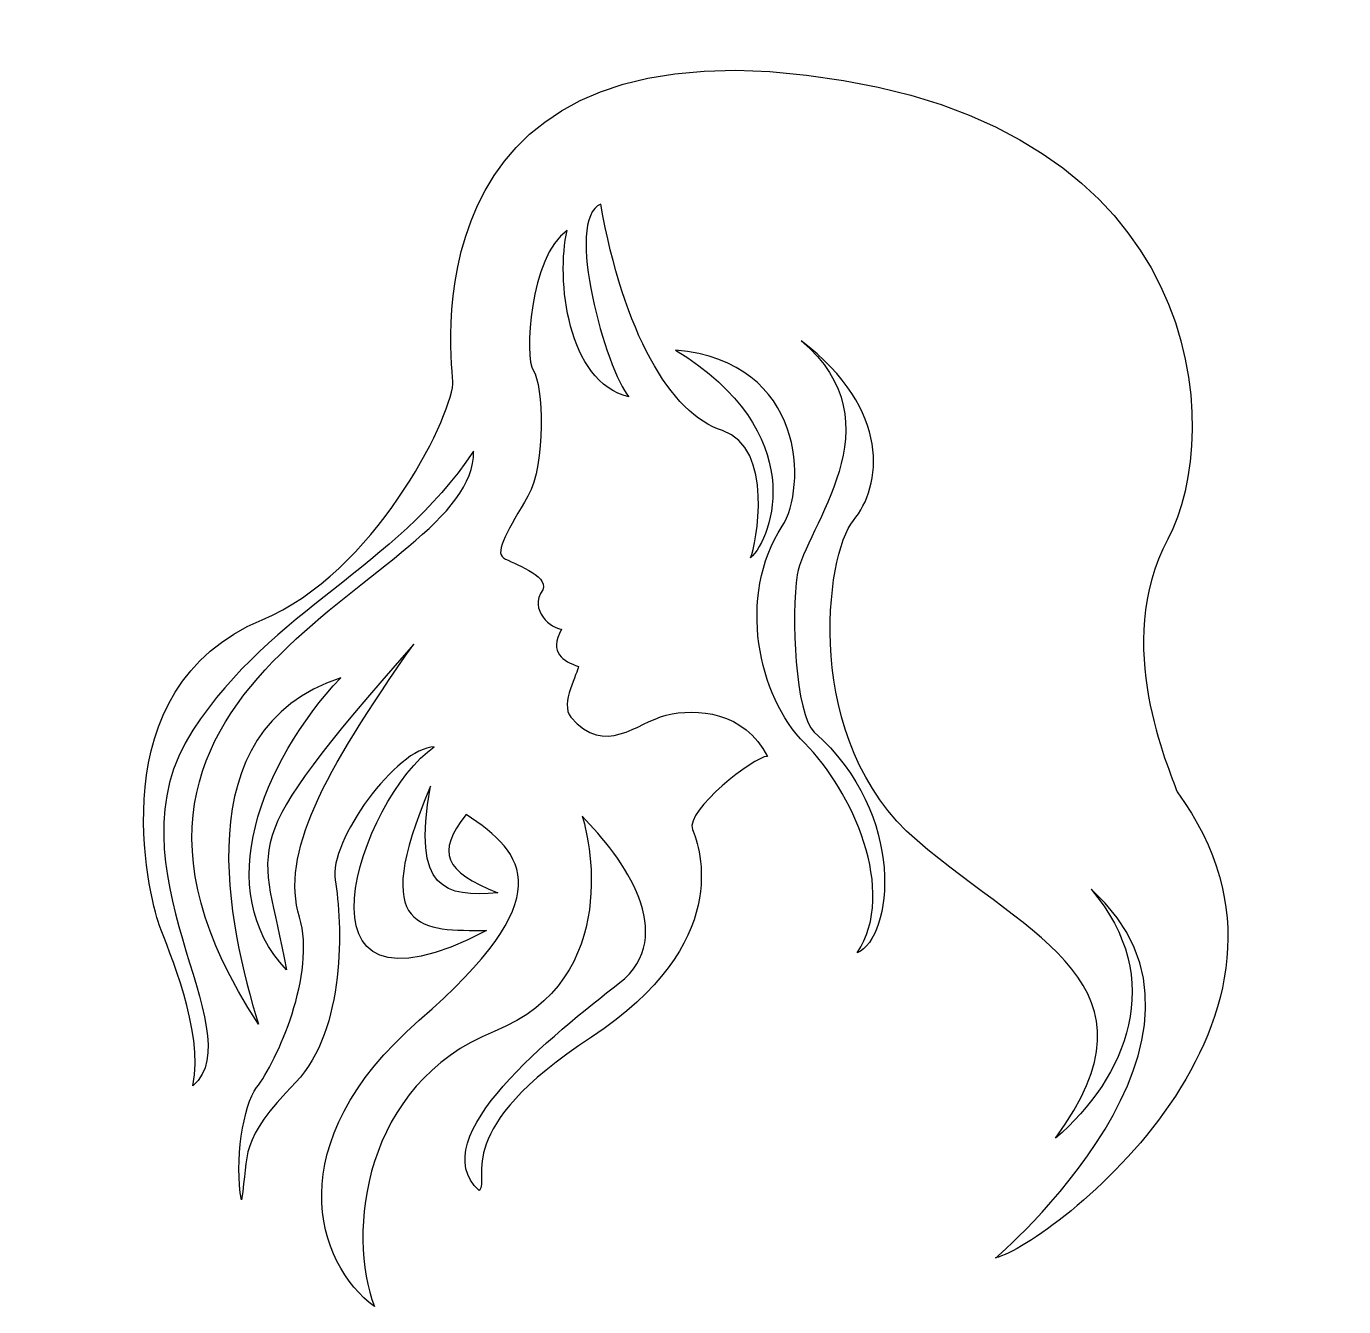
# Model space of a CAD drawing. Header units: centimetres. Extents: x -7.9 to 7.9, y -7.4 to 7.9.
import ezdxf

# ---------------------------------------------------------------- set-up
doc = ezdxf.new("R2010")
doc.units = ezdxf.units.CM
doc.header["$MEASUREMENT"] = 0
doc.layers.add('Camada 1', color=7, linetype='Continuous')

msp = doc.modelspace()

# ---------------------------------------------------------------- linework, layer by layer
at = {"layer": 'Camada 1'}
msp.add_open_spline([(3.7165, -6.82767), (4.38968, -6.64812), (7.89014, -3.95533), (5.89309, -1.24009), (5.89309, -1.24009), (5.80337, -0.97085), (5.10773, 0.53264), (5.78096, 1.78928), (5.78096, 1.78928), (6.45414, 3.04592), (6.31957, 6.77091), (1.45008, 7.35435), (1.45008, 7.35435), (-3.41941, 7.93779), (-2.79109, 3.83126), (-2.79109, 3.65177), (-2.79109, 3.65177), (-2.83594, 3.20298), (-3.73354, 1.3854), (-5.07992, 0.82435), (-5.07992, 0.82435), (-7.0517, 0.00274), (-6.43792, -2.48667), (-6.3142, -2.83322), (-6.3142, -2.83322), (-6.20194, -3.14744), (-5.77559, -4.08989), (-5.91026, -4.76306), (-5.91026, -4.76306), (-5.16977, -4.11229), (-6.9873, -2.13757), (-5.91026, -0.49959), (-5.91026, -0.49959), (-4.93847, 0.97819), (-3.50917, 1.40792), (-2.54428, 2.84398), (-2.54428, 2.84398), (-2.4993, 1.27325), (-7.90744, 0.21857), (-5.12492, -4.02257), (-5.12492, -4.02257), (-5.48388, -2.8557), (-6.02252, -0.49959), (-4.13749, 0.12877), (-4.13749, 0.12877), (-5.10237, -0.9034), (-5.68586, -2.42933), (-4.78826, -3.3718), (-4.78826, -3.3718), (-5.07994, -1.77856), (-5.46147, -1.98065), (-3.26233, 0.53271), (-3.26233, 0.53271), (-4.36189, -1.03807), (-4.86076, -1.97808), (-4.63115, -2.74347), (-4.63115, -2.74347), (-4.42919, -3.41665), (-4.90042, -4.47138), (-5.14725, -4.7855), (-5.14725, -4.7855), (-5.30542, -4.98669), (-5.41652, -5.6831), (-5.3268, -6.13189), (-5.3268, -6.13189), (-5.23708, -5.57095), (-5.37175, -5.43627), (-4.67614, -4.71819), (-4.67614, -4.71819), (-4.07363, -4.09623), (-4.11509, -2.81076), (-4.20481, -2.29466), (-4.20481, -2.29466), (-4.28411, -1.8395), (-3.46432, -0.70144), (-3.01553, -0.70144), (-3.01553, -0.70144), (-3.89069, -1.2849), (-4.90045, -4.22445), (-2.3872, -2.90058), (-2.3872, -2.90058), (-3.1501, -2.90058), (-3.81793, -2.9476), (-3.06038, -1.17267), (-3.06038, -1.17267), (-3.28477, -2.42934), (-2.88094, -2.49665), (-2.2525, -2.4518), (-2.2525, -2.4518), (-2.90327, -2.18253), (-2.9932, -1.98055), (-2.63411, -1.50935), (-2.63411, -1.50935), (-1.91595, -1.98057), (-1.48968, -2.49675), (-3.19505, -3.97773), (-3.19505, -3.97773), (-4.90042, -5.45871), (-4.4292, -6.89492), (-3.73358, -7.41102), (-3.73358, -7.41102), (-4.07024, -6.53586), (-3.86825, -4.74053), (-2.29747, -4.1123), (-2.29747, -4.1123), (-0.72669, -3.48407), (-1.17548, -1.71131), (-1.24276, -1.53179), (-1.24276, -1.53179), (-0.7491, -2.02542), (-0.07589, -2.96797), (-0.79397, -3.52892), (-0.79397, -3.52892), (-1.5705, -4.13548), (-3.17263, -5.39143), (-2.47701, -6.01976), (-2.47701, -6.01976), (-2.34231, -5.86265), (-2.83597, -5.30168), (-1.1306, -4.17969), (-1.1306, -4.17969), (0.57488, -3.05772), (0.17091, -1.9133), (0.08122, -1.68888), (0.08122, -1.68888), (-0.00847, -1.46446), (0.82182, -0.81372), (0.97882, -0.81372), (0.97882, -0.81372), (0.70945, -0.27511), (0.12609, -0.23034), (-0.233, -0.32006), (-0.233, -0.32006), (-0.59209, -0.40978), (-0.96412, -0.82478), (-1.37743, -0.3425), (-1.37743, -0.3425), (-1.512, -0.18539), (-1.28771, 0.19611), (-1.28771, 0.26342), (-1.28771, 0.26342), (-1.46715, 0.3307), (-1.6468, 0.42042), (-1.48969, 0.71221), (-1.48969, 0.71221), (-1.60171, 0.71221), (-1.89342, 0.93655), (-1.71398, 1.18343), (-1.71398, 1.18343), (-1.6467, 1.36298), (-2.07307, 1.49765), (-2.18531, 1.56493), (-2.18531, 1.56493), (-2.29744, 1.63221), (-2.11792, 1.92389), (-1.8935, 2.30542), (-1.8935, 2.30542), (-1.66911, 2.68692), (-1.71395, 3.65186), (-1.82622, 3.80891), (-1.82622, 3.80891), (-1.93838, 3.96597), (-1.87107, 5.17768), (-1.42228, 5.49185), (-1.42228, 5.49185), (-1.55685, 4.90842), (-1.42228, 3.67427), (-0.68179, 3.49475), (-0.68179, 3.49475), (-0.95106, 3.80892), (-1.46713, 5.62652), (-1.01834, 5.80602), (-1.01834, 5.80602), (-0.7491, 4.28014), (-0.18805, 3.29277), (0.44028, 3.09079), (0.44028, 3.09079), (1.06851, 2.88883), (0.84425, 1.72202), (0.77686, 1.56491), (0.77686, 1.56491), (1.0461, 1.81174), (1.49502, 3.06835), (-0.12077, 4.05572), (-0.12077, 4.05572), (1.45003, 3.9211), (1.45003, 2.39514), (1.15825, 1.94636), (1.15825, 1.94636), (0.61059, 1.10401), (0.86665, -0.09572), (1.42762, -0.65666), (1.42762, -0.65666), (1.98856, -1.2176), (2.54951, -2.42939), (2.05585, -3.16991), (2.05585, -3.16991), (2.4822, -2.99036), (2.66175, -1.50928), (1.53975, -0.52199), (1.53975, -0.52199), (1.31536, -0.32001), (1.2621, 0.88877), (1.33777, 1.36293), (1.33777, 1.36293), (1.42619, 1.91694), (2.57195, 3.18056), (1.38264, 4.16791), (1.38264, 4.16791), (2.4822, 3.33762), (2.34752, 2.41764), (2.01097, 2.0137), (2.01097, 2.0137), (1.67442, 1.60976), (1.38274, -0.63425), (2.77398, -1.8235), (2.77398, -1.8235), (4.16524, -3.01278), (5.78089, -3.55141), (4.43451, -5.39149), (4.43451, -5.39149), (5.28377, -4.66748), (5.78092, -3.48414), (4.86089, -2.40699), (4.86089, -2.40699), (6.83562, -4.17972), (3.7165, -6.82767), (3.7165, -6.82767)], degree=3, knots=[0, 0, 0, 0, 0.01724138, 0.01724138, 0.01724138, 0.01724138, 0.03448276, 0.03448276, 0.03448276, 0.03448276, 0.05172414, 0.05172414, 0.05172414, 0.05172414, 0.06896552, 0.06896552, 0.06896552, 0.06896552, 0.0862069, 0.0862069, 0.0862069, 0.0862069, 0.10344828, 0.10344828, 0.10344828, 0.10344828, 0.12068966, 0.12068966, 0.12068966, 0.12068966, 0.13793103, 0.13793103, 0.13793103, 0.13793103, 0.15517241, 0.15517241, 0.15517241, 0.15517241, 0.17241379, 0.17241379, 0.17241379, 0.17241379, 0.18965517, 0.18965517, 0.18965517, 0.18965517, 0.20689655, 0.20689655, 0.20689655, 0.20689655, 0.22413793, 0.22413793, 0.22413793, 0.22413793, 0.24137931, 0.24137931, 0.24137931, 0.24137931, 0.25862069, 0.25862069, 0.25862069, 0.25862069, 0.27586207, 0.27586207, 0.27586207, 0.27586207, 0.29310345, 0.29310345, 0.29310345, 0.29310345, 0.31034483, 0.31034483, 0.31034483, 0.31034483, 0.32758621, 0.32758621, 0.32758621, 0.32758621, 0.34482759, 0.34482759, 0.34482759, 0.34482759, 0.36206897, 0.36206897, 0.36206897, 0.36206897, 0.37931034, 0.37931034, 0.37931034, 0.37931034, 0.39655172, 0.39655172, 0.39655172, 0.39655172, 0.4137931, 0.4137931, 0.4137931, 0.4137931, 0.43103448, 0.43103448, 0.43103448, 0.43103448, 0.44827586, 0.44827586, 0.44827586, 0.44827586, 0.46551724, 0.46551724, 0.46551724, 0.46551724, 0.48275862, 0.48275862, 0.48275862, 0.48275862, 0.5, 0.5, 0.5, 0.5, 0.51724138, 0.51724138, 0.51724138, 0.51724138, 0.53448276, 0.53448276, 0.53448276, 0.53448276, 0.55172414, 0.55172414, 0.55172414, 0.55172414, 0.56896552, 0.56896552, 0.56896552, 0.56896552, 0.5862069, 0.5862069, 0.5862069, 0.5862069, 0.60344828, 0.60344828, 0.60344828, 0.60344828, 0.62068966, 0.62068966, 0.62068966, 0.62068966, 0.63793103, 0.63793103, 0.63793103, 0.63793103, 0.65517241, 0.65517241, 0.65517241, 0.65517241, 0.67241379, 0.67241379, 0.67241379, 0.67241379, 0.68965517, 0.68965517, 0.68965517, 0.68965517, 0.70689655, 0.70689655, 0.70689655, 0.70689655, 0.72413793, 0.72413793, 0.72413793, 0.72413793, 0.74137931, 0.74137931, 0.74137931, 0.74137931, 0.75862069, 0.75862069, 0.75862069, 0.75862069, 0.77586207, 0.77586207, 0.77586207, 0.77586207, 0.79310345, 0.79310345, 0.79310345, 0.79310345, 0.81034483, 0.81034483, 0.81034483, 0.81034483, 0.82758621, 0.82758621, 0.82758621, 0.82758621, 0.84482759, 0.84482759, 0.84482759, 0.84482759, 0.86206897, 0.86206897, 0.86206897, 0.86206897, 0.87931034, 0.87931034, 0.87931034, 0.87931034, 0.89655172, 0.89655172, 0.89655172, 0.89655172, 0.9137931, 0.9137931, 0.9137931, 0.9137931, 0.93103448, 0.93103448, 0.93103448, 0.93103448, 0.94827586, 0.94827586, 0.94827586, 0.94827586, 0.96551724, 0.96551724, 0.96551724, 0.96551724, 1, 1, 1, 1], dxfattribs=at)

doc.saveas('drawing.dxf')
